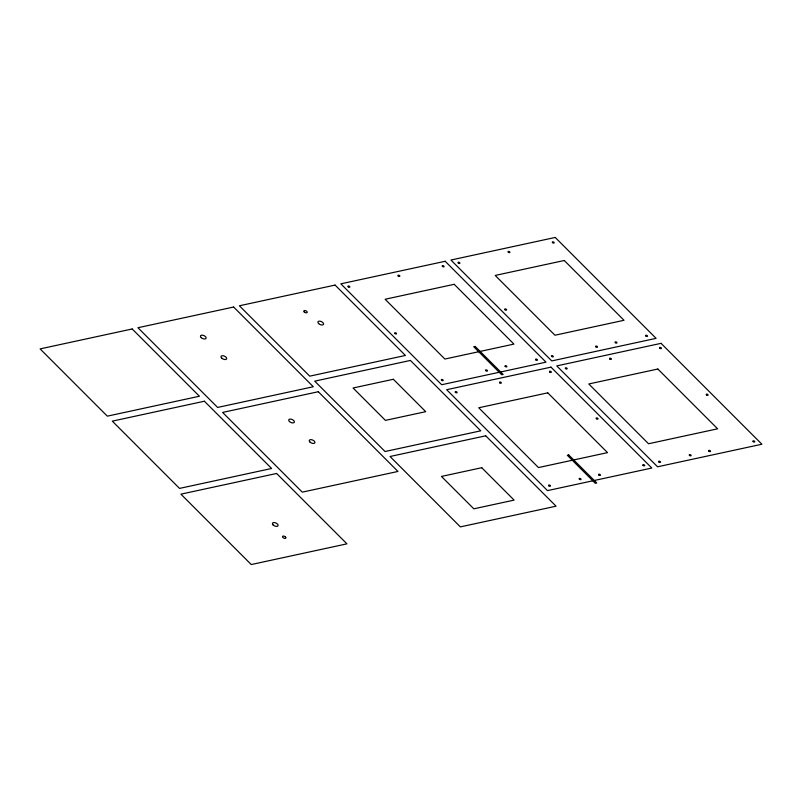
<?xml version="1.0" encoding="UTF-8"?>
<svg xmlns="http://www.w3.org/2000/svg" width="802" height="802" viewBox="0 0 802 802"><rect width="100%" height="100%" fill="white"/><g stroke="black" fill="none" stroke-linecap="round" stroke-linejoin="round"><path stroke-width="1.2" d="M132.19 328.97L40.1 348.9L107.328 416.158L199.417 396.238L132.19 328.97M233.643 307.026L137.944 327.727L217.623 407.446L313.311 386.744L233.643 307.026M335.086 285.081L239.397 305.783L309.732 376.158L405.421 355.456L335.086 285.081M445.17 261.272L340.84 283.838L441.681 384.729L546.002 362.163L445.17 261.272M555.245 237.452L450.924 260.028L551.756 360.92L656.086 338.354L555.245 237.452M454.193 284.309L385.12 299.256L444.879 359.045L513.952 344.098L454.193 284.309M564.277 260.5L495.205 275.437L554.964 335.226L624.026 320.289L564.277 260.5M204.4 401.221L112.3 421.14L179.528 488.408L271.617 468.488L204.4 401.221M410.403 360.439L314.715 381.14L385.05 451.516L480.739 430.824L410.403 360.439M475.155 346.434L473.721 346.745L501.731 374.775L503.165 374.464L475.155 346.434M318.294 391.727L222.605 412.428L302.274 492.147L397.962 471.446L318.294 391.727M393.351 379.276L353.06 387.998L385.431 420.378L425.722 411.667L393.351 379.276M550.984 367.146L446.654 389.712L547.495 490.613L651.815 468.037L550.984 367.146M661.059 343.336L556.738 365.902L657.58 466.794L761.9 444.228L661.059 343.336M547.776 392.84L478.714 407.777L538.463 467.566L607.535 452.629L547.776 392.84M657.861 369.02L588.788 383.968L648.547 443.757L717.62 428.809L657.861 369.02M276.6 473.471L180.911 494.162L251.247 564.548L346.935 543.846L276.6 473.471M485.721 435.807L390.033 456.498L460.368 526.884L556.057 506.182L485.721 435.807M481.741 467.716L441.451 476.438L473.822 508.819L514.112 500.107L481.741 467.716M568.738 454.955L567.305 455.265L595.315 483.295L596.748 482.984L568.738 454.955M318.675 323.637A3.038 1.614 24.1 0 0 323.467 324.379A3.038 1.614 24.1 0 0 320.028 321.191A3.038 1.614 24.1 0 0 318.675 323.637M304.279 312.028A1.845 0.982 24.1 0 0 307.176 312.439A1.845 0.982 24.1 0 0 305.061 310.524A1.845 0.982 24.1 0 0 304.279 312.028M201.242 337.642A3.038 1.614 24.1 0 0 206.034 338.384A3.038 1.614 24.1 0 0 202.595 335.196A3.038 1.614 24.1 0 0 201.242 337.642M221.783 358.193A3.038 1.614 24.1 0 0 226.575 358.935A3.038 1.614 24.1 0 0 223.136 355.747A3.038 1.614 24.1 0 0 221.783 358.193M289.492 421.571A3.038 1.614 24.1 0 0 294.284 422.303A3.038 1.614 24.1 0 0 290.845 419.125A3.038 1.614 24.1 0 0 289.492 421.571M310.033 442.123A3.038 1.614 24.1 0 0 314.825 442.864A3.038 1.614 24.1 0 0 311.387 439.676A3.038 1.614 24.1 0 0 310.033 442.123M273.201 525.039A3.038 1.614 24.1 0 0 277.993 525.781A3.038 1.614 24.1 0 0 274.555 522.593A3.038 1.614 24.1 0 0 273.201 525.039M285.502 536.959A1.845 0.982 24.1 0 0 283.086 536.097A1.845 0.982 24.1 0 0 282.956 537.52A1.845 0.982 24.1 0 0 285.362 538.373A1.845 0.982 24.1 0 0 285.502 536.959M535.826 359.867A1.013 0.541 24.1 0 0 537.43 360.108A1.013 0.541 24.1 0 0 536.277 359.045A1.013 0.541 24.1 0 0 535.826 359.867M505.25 366.474A1.013 0.541 24.1 0 0 506.854 366.725A1.013 0.541 24.1 0 0 505.701 365.662A1.013 0.541 24.1 0 0 505.25 366.474M485.822 370.684A1.013 0.541 24.1 0 0 487.426 370.925A1.013 0.541 24.1 0 0 486.283 369.862A1.013 0.541 24.1 0 0 485.822 370.684M441.581 380.248A1.013 0.541 24.1 0 0 443.175 380.499A1.013 0.541 24.1 0 0 442.032 379.436A1.013 0.541 24.1 0 0 441.581 380.248M394.895 333.542A1.013 0.541 24.1 0 0 396.489 333.792A1.013 0.541 24.1 0 0 395.346 332.73A1.013 0.541 24.1 0 0 394.895 333.542M348.208 286.835A1.013 0.541 24.1 0 0 349.812 287.076A1.013 0.541 24.1 0 0 348.659 286.013A1.013 0.541 24.1 0 0 348.208 286.835M398.213 276.018A1.013 0.541 24.1 0 0 399.807 276.259A1.013 0.541 24.1 0 0 398.664 275.196A1.013 0.541 24.1 0 0 398.213 276.018M442.463 266.444A1.013 0.541 24.1 0 0 444.057 266.685A1.013 0.541 24.1 0 0 442.915 265.622A1.013 0.541 24.1 0 0 442.463 266.444M552.538 242.625A1.013 0.541 24.1 0 0 554.142 242.876A1.013 0.541 24.1 0 0 552.999 241.813A1.013 0.541 24.1 0 0 552.538 242.625M508.298 252.199A1.013 0.541 24.1 0 0 509.892 252.45A1.013 0.541 24.1 0 0 508.749 251.387A1.013 0.541 24.1 0 0 508.298 252.199M458.293 263.016A1.013 0.541 24.1 0 0 459.887 263.267A1.013 0.541 24.1 0 0 458.744 262.204A1.013 0.541 24.1 0 0 458.293 263.016M504.969 309.732A1.013 0.541 24.1 0 0 506.573 309.973A1.013 0.541 24.1 0 0 505.43 308.91A1.013 0.541 24.1 0 0 504.969 309.732M645.911 336.048A1.013 0.541 24.1 0 0 647.505 336.299A1.013 0.541 24.1 0 0 646.362 335.236A1.013 0.541 24.1 0 0 645.911 336.048M615.334 342.665A1.013 0.541 24.1 0 0 616.928 342.915A1.013 0.541 24.1 0 0 615.786 341.852A1.013 0.541 24.1 0 0 615.334 342.665M595.906 346.865A1.013 0.541 24.1 0 0 597.5 347.116A1.013 0.541 24.1 0 0 596.357 346.053A1.013 0.541 24.1 0 0 595.906 346.865M551.656 356.439A1.013 0.541 24.1 0 0 553.26 356.69A1.013 0.541 24.1 0 0 552.107 355.627A1.013 0.541 24.1 0 0 551.656 356.439M643.084 465.431A1.013 0.541 24.1 0 0 644.688 465.671A1.013 0.541 24.1 0 0 643.535 464.609A1.013 0.541 24.1 0 0 643.084 465.431M598.833 475.005A1.013 0.541 24.1 0 0 600.437 475.245A1.013 0.541 24.1 0 0 599.294 474.182A1.013 0.541 24.1 0 0 598.833 475.005M579.415 479.205A1.013 0.541 24.1 0 0 581.009 479.446A1.013 0.541 24.1 0 0 579.866 478.383A1.013 0.541 24.1 0 0 579.415 479.205M548.829 485.822A1.013 0.541 24.1 0 0 550.433 486.062A1.013 0.541 24.1 0 0 549.29 484.999A1.013 0.541 24.1 0 0 548.829 485.822M455.466 392.399A1.013 0.541 24.1 0 0 457.06 392.639A1.013 0.541 24.1 0 0 455.917 391.577A1.013 0.541 24.1 0 0 455.466 392.399M499.716 382.825A1.013 0.541 24.1 0 0 501.31 383.075A1.013 0.541 24.1 0 0 500.167 382.013A1.013 0.541 24.1 0 0 499.716 382.825M549.721 372.008A1.013 0.541 24.1 0 0 551.315 372.258A1.013 0.541 24.1 0 0 550.172 371.196A1.013 0.541 24.1 0 0 549.721 372.008M753.168 441.611A1.013 0.541 24.1 0 0 754.762 441.862A1.013 0.541 24.1 0 0 753.619 440.799A1.013 0.541 24.1 0 0 753.168 441.611M708.918 451.185A1.013 0.541 24.1 0 0 710.512 451.436A1.013 0.541 24.1 0 0 709.369 450.373A1.013 0.541 24.1 0 0 708.918 451.185M689.489 455.386A1.013 0.541 24.1 0 0 691.093 455.636A1.013 0.541 24.1 0 0 689.941 454.574A1.013 0.541 24.1 0 0 689.489 455.386M658.913 462.002A1.013 0.541 24.1 0 0 660.507 462.253A1.013 0.541 24.1 0 0 659.364 461.19A1.013 0.541 24.1 0 0 658.913 462.002M609.791 359.015A1.013 0.541 24.1 0 0 611.395 359.256A1.013 0.541 24.1 0 0 610.242 358.193A1.013 0.541 24.1 0 0 609.791 359.015M659.795 348.198A1.013 0.541 24.1 0 0 661.399 348.439A1.013 0.541 24.1 0 0 660.246 347.376A1.013 0.541 24.1 0 0 659.795 348.198M706.482 394.905A1.013 0.541 24.1 0 0 708.076 395.155A1.013 0.541 24.1 0 0 706.933 394.093A1.013 0.541 24.1 0 0 706.482 394.905M565.54 368.579A1.013 0.541 24.1 0 0 567.144 368.83A1.013 0.541 24.1 0 0 566.001 367.767A1.013 0.541 24.1 0 0 565.54 368.579M596.397 418.714A1.013 0.541 24.1 0 0 598.001 418.965A1.013 0.541 24.1 0 0 596.858 417.902A1.013 0.541 24.1 0 0 596.397 418.714"/></g></svg>
